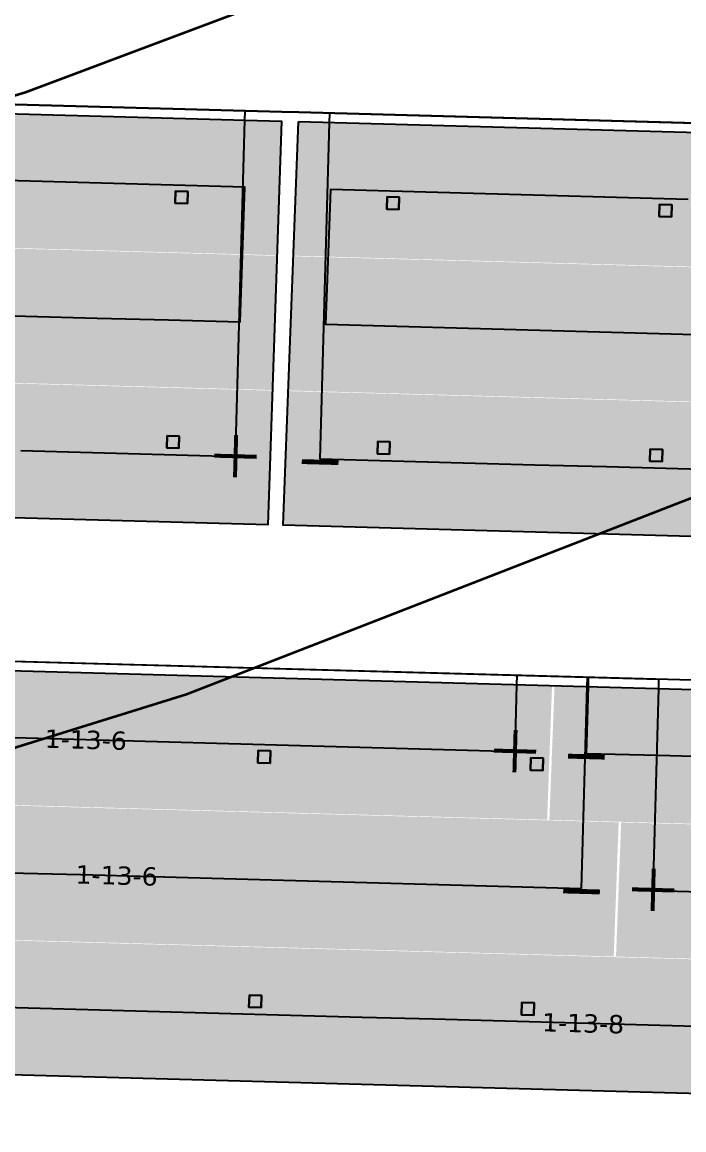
# Model space of a CAD drawing. Header units: metres. Extents: x 1477905 to 1478744, y 4202276 to 4202610.
# Drawn here: x 1478388.14 to 1478398.98, y 4202417.91 to 4202436.06 of the extents above; entities that cross this region are included whole.
import ezdxf

# ---------------------------------------------------------------- set-up
doc = ezdxf.new("R2010")
doc.units = ezdxf.units.M
doc.layers.add('Nouveau Terrain - CN - Courbes', color=22, linetype='Continuous', lineweight=0)
for name, color, linetype in [('PVcase Device Coloring', 7, 'Continuous'), ('PVcase Polarity Symbols', 7, 'Continuous'), ('PVcase Poles', 7, 'Continuous'), ('PVcase PV Modules (full frames)', 142, 'Continuous'), ('PVcase PV Modules (optimised)', 142, 'Continuous'), ('PVcase String Cables', 150, 'Continuous'), ('PVcase Stringing Numbers', 7, 'Continuous'), ('PVcase Strings', 92, 'Continuous')]:
    doc.layers.add(name, color=color, linetype=linetype)
doc.styles.get("Standard").update_dxf_attribs({"font": 'verdana.ttf'})
doc.styles.add('UBS-Style de texte', font='verdana.ttf')

# ---------------------------------------------------------------- blocks, each defined once
blk = doc.blocks.new('3P18@15DEG F FX ID1 PVBlock')
at = {"layer": 'PVcase PV Modules (optimised)', "color": 0}
blk.add_polyline3d([(0, 0, 1.773945735132677), (21.06698842950539, -0.5810537936249766, 1.773945735132684), (20.88445742833417, -7.198992669318528, 7.019385073192552e-15), (-0.1825310011712116, -6.617938875693552, 0)], close=True, dxfattribs=at)
blk = doc.blocks.new('3P18@15DEG F FX ID2 PVBlock')
at = {"layer": 'PVcase PV Modules (optimised)', "color": 0}
blk.add_polyline3d([(0, 0, 1.773945735132677), (21.06698842950539, -0.5810537936249747, 1.773945735132684), (20.88445742833418, -7.198992669318526, 7.019385073192552e-15), (-0.182531001171211, -6.617938875693552, 0)], close=True, dxfattribs=at)

msp = doc.modelspace()

# ---------------------------------------------------------------- hatches: boundary and pattern name
at = {"layer": 'PVcase Device Coloring', "true_color": 0x00ff40, "transparency": 33554582}
for points in [[(1478381.883075857, 4202434.728972783), (1478381.808093235, 4202432.529825082), (1478392.318992405, 4202432.239921384), (1478392.393975026, 4202434.439069085)], [(1478392.66974729, 4202434.431462942), (1478392.586167395, 4202432.232552364), (1478407.77889004, 4202431.81351814), (1478407.862469936, 4202434.012428718)], [(1478381.807764076, 4202432.520171229), (1478381.732781454, 4202430.321023528), (1478392.243680623, 4202430.031119829), (1478392.318663245, 4202432.23026753)], [(1478392.585800494, 4202432.222899552), (1478392.502220599, 4202430.023988975), (1478408.866610809, 4202429.5726387), (1478408.950190705, 4202431.771549277)], [(1478381.732452294, 4202430.311369675), (1478381.657469672, 4202428.112221974), (1478392.168368842, 4202427.822318275), (1478392.243351463, 4202430.021465977)], [(1478392.507021026, 4202430.014193641), (1478392.41396281, 4202427.815544488), (1478424.217349145, 4202426.938367459), (1478424.310407361, 4202429.137016612)]]:
    msp.add_hatch(color=100, dxfattribs=at).paths.add_polyline_path(points, flags=0)
at = {"layer": 'PVcase Device Coloring', "true_color": 0xb3ff80, "transparency": 33554582}
for points in [[(1478381.627781283, 4202425.608135882), (1478381.547380263, 4202423.409137628), (1478396.74307204, 4202422.990021512), (1478396.82347306, 4202425.189019766)], [(1478396.864888584, 4202425.187877475), (1478396.779912203, 4202422.989005414), (1478413.366704147, 4202422.531521022), (1478413.451680528, 4202424.730393084)], [(1478381.547027317, 4202423.39948443), (1478381.466626298, 4202421.200486177), (1478397.83421462, 4202420.749047694), (1478397.91461564, 4202422.948045948)], [(1478397.956031164, 4202422.946903657), (1478397.871054783, 4202420.748031596), (1478413.281354735, 4202420.322996319), (1478413.366331117, 4202422.521868381)], [(1478381.468725564, 4202421.190765344), (1478381.383749183, 4202418.991893282), (1478413.196005323, 4202418.114471615), (1478413.280981705, 4202420.313343677)]]:
    msp.add_hatch(color=71, dxfattribs=at).paths.add_polyline_path(points, flags=0)

# ---------------------------------------------------------------- linework, layer by layer
at = {"layer": 'Nouveau Terrain - CN - Courbes', "linetype": 'Continuous', "lineweight": 35}
for points in [[(1478335.282626814, 4202425.829336059, 73), (1478340.254916718, 4202426.28479444, 73), (1478342.535462485, 4202426.919656962, 73), (1478348.324087714, 4202429.398642596, 73), (1478352.125640577, 4202430.895987161, 73), (1478353.387270747, 4202431.01213701, 73), (1478360.184490013, 4202430.230826925, 73), (1478363.310418425, 4202430.345641803, 73), (1478376.930513024, 4202431.899315742, 73), (1478380.985159703, 4202432.73499997, 73), (1478388.197082288, 4202434.91053588, 73), (1478398.617350874, 4202438.826656805, 73), (1478407.985020134, 4202442.472740513, 73), (1478412.470244399, 4202444.791230266, 73), (1478421.358482726, 4202449.928240885, 73), (1478423.216447328, 4202451.645802511, 73), (1478427.581432917, 4202456.839782299, 73), (1478428.843755461, 4202458.856565427, 73), (1478429.58169592, 4202461.648758596, 73), (1478429.00640143, 4202461.758571131, 73), (1478428.780313677, 4202461.801726889, 73)], [(1478335.787698883, 4202413.835795431, 72), (1478339.378703231, 4202414.281219653, 72), (1478344.267259569, 4202416.292585373, 72), (1478352.182320598, 4202419.870514831, 72), (1478354.271514721, 4202420.449429104, 72), (1478358.932510251, 4202419.865455401, 72), (1478365.670986464, 4202420.528554469, 72), (1478379.706885254, 4202422.117077467, 72), (1478383.736917019, 4202422.843507892, 72), (1478390.83319907, 4202425.045772747, 72), (1478411.239379214, 4202432.982509312, 72), (1478416.539623115, 4202435.645848259, 72), (1478424.110232939, 4202439.984298771, 72), (1478426.836636174, 4202442.338222411, 72), (1478431.574026125, 4202447.383417717, 72), (1478439.583303201, 4202456.8469184, 72), (1478440.210088637, 4202457.784432109, 72), (1478440.998648752, 4202460.821752833, 72), (1478440.90231827, 4202461.002091623, 72), (1478440.290370006, 4202461.118900652, 72)]]:
    msp.add_polyline3d(points, dxfattribs=at)
at = {"layer": 'PVcase Poles'}
for points in [[(1478390.649171497, 4202433.090662056, 71.75216670719084), (1478390.65468565, 4202433.290586027, 71.75216670719084), (1478390.65468565, 4202433.290586027, 74.70178523379232), (1478390.649171497, 4202433.090662056, 74.64817957720797), (1478390.649171497, 4202433.090662056, 71.75216670719084), (1478390.849095468, 4202433.085147903, 71.75216670719084), (1478390.849095468, 4202433.085147903, 74.64331987009753), (1478390.649171497, 4202433.090662056, 74.64817957720797), (1478390.849095468, 4202433.085147903, 74.64331987009753), (1478390.854609621, 4202433.285071875, 74.69692552668188), (1478390.854609621, 4202433.285071875, 71.75216670719084), (1478390.849095468, 4202433.085147903, 71.75216670719084), (1478390.854609621, 4202433.285071875, 71.75216670719084), (1478390.65468565, 4202433.290586027, 71.75216670719084), (1478390.854609621, 4202433.285071875, 71.75216670719084), (1478390.854609621, 4202433.285071875, 74.69692552668188), (1478390.65468565, 4202433.290586027, 74.70178523379232)], [(1478394.11598308, 4202432.99504307, 71.62128767020741), (1478394.121497233, 4202433.194967042, 71.62128767020741), (1478394.121497233, 4202433.194967042, 74.59212272395239), (1478394.11598308, 4202432.99504307, 74.53849233733477), (1478394.11598308, 4202432.99504307, 71.62128767020741), (1478394.315907051, 4202432.989528918, 71.62128767020741), (1478394.315907051, 4202432.989528918, 74.53071071392016), (1478394.11598308, 4202432.99504307, 74.53849233733477), (1478394.315907051, 4202432.989528918, 74.53071071392016), (1478394.321421203, 4202433.189452889, 74.58434110053776), (1478394.321421203, 4202433.189452889, 71.62128767020741), (1478394.315907051, 4202432.989528918, 71.62128767020741), (1478394.321421203, 4202433.189452889, 71.62128767020741), (1478394.121497233, 4202433.194967042, 71.62128767020741), (1478394.321421203, 4202433.189452889, 71.62128767020741), (1478394.321421203, 4202433.189452889, 74.58434110053776), (1478394.121497233, 4202433.194967042, 74.59212272395239)], [(1478398.57990665, 4202432.871922496, 71.45168489428669), (1478398.585420803, 4202433.071846467, 71.45168489428669), (1478398.585420803, 4202433.071846467, 74.41837381381109), (1478398.57990665, 4202432.871922496, 74.36474342719349), (1478398.57990665, 4202432.871922496, 71.45168489428669), (1478398.779830621, 4202432.866408343, 71.45168489428669), (1478398.779830621, 4202432.866408343, 74.35696180377886), (1478398.57990665, 4202432.871922496, 74.36474342719349), (1478398.779830621, 4202432.866408343, 74.35696180377886), (1478398.785344773, 4202433.066332315, 74.41059219039647), (1478398.785344773, 4202433.066332315, 71.45168489428669), (1478398.779830621, 4202432.866408343, 71.45168489428669), (1478398.785344773, 4202433.066332315, 71.45168489428669), (1478398.585420803, 4202433.071846467, 71.45168489428669), (1478398.785344773, 4202433.066332315, 71.45168489428669), (1478398.785344773, 4202433.066332315, 74.41059219039647), (1478398.585420803, 4202433.071846467, 74.41837381381109)], [(1478390.512488094, 4202429.081906609, 71.38765872728068), (1478390.518002247, 4202429.281830581, 71.38765872728068), (1478390.518002247, 4202429.281830581, 73.62735815706786), (1478390.512488094, 4202429.081906609, 73.57375250048351), (1478390.512488094, 4202429.081906609, 71.38765872728068), (1478390.712412065, 4202429.076392457, 71.38765872728068), (1478390.712412065, 4202429.076392457, 73.56889279337307), (1478390.512488094, 4202429.081906609, 73.57375250048351), (1478390.712412065, 4202429.076392457, 73.56889279337307), (1478390.717926217, 4202429.276316429, 73.62249844995742), (1478390.717926217, 4202429.276316429, 71.38765872728068), (1478390.712412065, 4202429.076392457, 71.38765872728068), (1478390.717926217, 4202429.276316429, 71.38765872728068), (1478390.518002247, 4202429.281830581, 71.38765872728068), (1478390.717926217, 4202429.276316429, 71.38765872728068), (1478390.717926217, 4202429.276316429, 73.62249844995742), (1478390.518002247, 4202429.281830581, 73.62735815706786)], [(1478393.963627984, 4202428.986719869, 71.25630250183619), (1478393.969142136, 4202429.186643841, 71.25630250183619), (1478393.969142136, 4202429.186643841, 73.51819108692781), (1478393.963627984, 4202428.986719869, 73.46456070031022), (1478393.963627984, 4202428.986719869, 71.25630250183619), (1478394.163551954, 4202428.981205717, 71.25630250183619), (1478394.163551954, 4202428.981205717, 73.4567790768956), (1478393.963627984, 4202428.986719869, 73.46456070031022), (1478394.163551954, 4202428.981205717, 73.4567790768956), (1478394.169066107, 4202429.181129688, 73.5104094635132), (1478394.169066107, 4202429.181129688, 71.25630250183619), (1478394.163551954, 4202428.981205717, 71.25630250183619), (1478394.169066107, 4202429.181129688, 71.25630250183619), (1478393.969142136, 4202429.186643841, 71.25630250183619), (1478394.169066107, 4202429.181129688, 71.25630250183619), (1478394.169066107, 4202429.181129688, 73.5104094635132), (1478393.969142136, 4202429.186643841, 73.51819108692781)], [(1478398.427551553, 4202428.863599295, 71.08543481290296), (1478398.433065706, 4202429.063523266, 71.08543481290296), (1478398.433065706, 4202429.063523266, 73.34444217679385), (1478398.427551553, 4202428.863599295, 73.29081179017625), (1478398.427551553, 4202428.863599295, 71.08543481290296), (1478398.627475524, 4202428.858085142, 71.08543481290296), (1478398.627475524, 4202428.858085142, 73.28303016676163), (1478398.427551553, 4202428.863599295, 73.29081179017625), (1478398.627475524, 4202428.858085142, 73.28303016676163), (1478398.632989676, 4202429.058009114, 73.33666055337923), (1478398.632989676, 4202429.058009114, 71.08543481290296), (1478398.627475524, 4202428.858085142, 71.08543481290296), (1478398.632989676, 4202429.058009114, 71.08543481290296), (1478398.433065706, 4202429.063523266, 71.08543481290296), (1478398.632989676, 4202429.058009114, 71.08543481290296), (1478398.632989676, 4202429.058009114, 73.33666055337923), (1478398.433065706, 4202429.063523266, 73.34444217679385)], [(1478392.005793652, 4202423.925366483, 70.85857039357141), (1478392.011307804, 4202424.125290454, 70.85857039357141), (1478392.011307804, 4202424.125290454, 73.7687380710747), (1478392.005793652, 4202423.925366483, 73.71511816345868), (1478392.005793652, 4202423.925366483, 70.85857039357141), (1478392.205717623, 4202423.91985233, 70.85857039357141), (1478392.205717623, 4202423.91985233, 73.70841741065493), (1478392.005793652, 4202423.925366483, 73.71511816345868), (1478392.205717623, 4202423.91985233, 73.70841741065493), (1478392.211231775, 4202424.119776302, 73.76203731827094), (1478392.211231775, 4202424.119776302, 70.85857039357141), (1478392.205717623, 4202423.91985233, 70.85857039357141), (1478392.211231775, 4202424.119776302, 70.85857039357141), (1478392.011307804, 4202424.125290454, 70.85857039357141), (1478392.211231775, 4202424.119776302, 70.85857039357141), (1478392.211231775, 4202424.119776302, 73.76203731827094), (1478392.011307804, 4202424.125290454, 73.7687380710747)], [(1478396.470589612, 4202423.802221847, 70.68501879781361), (1478396.476103764, 4202424.002145818, 70.68501879781361), (1478396.476103764, 4202424.002145818, 73.61909371480601), (1478396.470589612, 4202423.802221847, 73.56547380718999), (1478396.470589612, 4202423.802221847, 70.68501879781361), (1478396.670513583, 4202423.796707694, 70.68501879781361), (1478396.670513583, 4202423.796707694, 73.55877305438624), (1478396.470589612, 4202423.802221847, 73.56547380718999), (1478396.670513583, 4202423.796707694, 73.55877305438624), (1478396.676027735, 4202423.996631666, 73.61239296200226), (1478396.676027735, 4202423.996631666, 70.68501879781361), (1478396.670513583, 4202423.796707694, 70.68501879781361), (1478396.676027735, 4202423.996631666, 70.68501879781361), (1478396.476103764, 4202424.002145818, 70.68501879781361), (1478396.676027735, 4202423.996631666, 70.68501879781361), (1478396.676027735, 4202423.996631666, 73.61239296200226), (1478396.476103764, 4202424.002145818, 73.61909371480601)], [(1478391.859233225, 4202419.916883457, 70.48597946688369), (1478391.864747377, 4202420.116807429, 70.48597946688369), (1478391.864747377, 4202420.116807429, 72.69459655429367), (1478391.859233225, 4202419.916883457, 72.64097664667766), (1478391.859233225, 4202419.916883457, 70.48597946688369), (1478392.059157196, 4202419.911369305, 70.48597946688369), (1478392.059157196, 4202419.911369305, 72.6342758938739), (1478391.859233225, 4202419.916883457, 72.64097664667766), (1478392.059157196, 4202419.911369305, 72.6342758938739), (1478392.064671348, 4202420.111293277, 72.68789580148992), (1478392.064671348, 4202420.111293277, 70.48597946688369), (1478392.059157196, 4202419.911369305, 70.48597946688369), (1478392.064671348, 4202420.111293277, 70.48597946688369), (1478391.864747377, 4202420.116807429, 70.48597946688369), (1478392.064671348, 4202420.111293277, 70.48597946688369), (1478392.064671348, 4202420.111293277, 72.68789580148992), (1478391.864747377, 4202420.116807429, 72.69459655429367)], [(1478396.324029185, 4202419.793738822, 70.31719344592764), (1478396.329543337, 4202419.993662793, 70.31719344592764), (1478396.329543337, 4202419.993662793, 72.54495219802499), (1478396.324029185, 4202419.793738822, 72.49133229040896), (1478396.324029185, 4202419.793738822, 70.31719344592764), (1478396.523953156, 4202419.788224669, 70.31719344592764), (1478396.523953156, 4202419.788224669, 72.48463153760521), (1478396.324029185, 4202419.793738822, 72.49133229040896), (1478396.523953156, 4202419.788224669, 72.48463153760521), (1478396.529467308, 4202419.988148641, 72.53825144522123), (1478396.529467308, 4202419.988148641, 70.31719344592764), (1478396.523953156, 4202419.788224669, 70.31719344592764), (1478396.529467308, 4202419.988148641, 70.31719344592764), (1478396.329543337, 4202419.993662793, 70.31719344592764), (1478396.529467308, 4202419.988148641, 70.31719344592764), (1478396.529467308, 4202419.988148641, 72.53825144522123), (1478396.329543337, 4202419.993662793, 72.54495219802499)]]:
    msp.add_polyline3d(points, dxfattribs=at)
at = {"layer": 'PVcase String Cables'}
for points in [[(1478407.254324055, 4202432.928594232, 74.10674942704266), (1478407.284657117, 4202434.028365517, 74.40176737182357), (1478407.288792732, 4202434.178308524, 74.40182817072858), (1478392.675444939, 4202434.58136286, 74.9706222405934), (1478392.399086598, 4202434.588985167, 74.98087034228669), (1478371.338314589, 4202435.169867496, 75.49281086919423), (1478371.060540808, 4202435.177528842, 75.49677146963937), (1478349.994391164, 4202435.758559492, 75.68483412742162), (1478349.745420294, 4202435.765426419, 75.69530974273171), (1478339.660408163, 4202436.043583617, 76.0200912943735)], [(1478408.342044824, 4202430.687714791, 73.46941446045201), (1478408.433310324, 4202433.99668423, 74.35705844257564), (1478408.437445939, 4202434.146627238, 74.35711924148201), (1478392.675444939, 4202434.58136286, 74.9706222405934), (1478392.399086598, 4202434.588985168, 74.98087034228746), (1478371.338314589, 4202435.169867496, 75.49281086919423), (1478371.060540808, 4202435.177528842, 75.49677146963937), (1478349.994391164, 4202435.758559492, 75.68483412742162), (1478349.745420294, 4202435.765426419, 75.69530974273171), (1478339.660408163, 4202436.043583617, 76.0200912943735)], [(1478439.353483665, 4202432.043259409, 72.31180434255322), (1478439.383816727, 4202433.143030693, 72.60770741037472), (1478439.387952343, 4202433.292973717, 72.60800902226141), (1478435.347755606, 4202433.404407375, 72.95878892239764), (1478435.040720615, 4202433.412875784, 72.9812509305466), (1478414.005574829, 4202433.993051307, 74.1395527693767), (1478413.72650541, 4202434.000748389, 74.15125363802557), (1478392.675444939, 4202434.581362861, 74.97062224059476), (1478392.399086598, 4202434.588985168, 74.9808703422818), (1478371.338314589, 4202435.169867496, 75.49281086919423), (1478371.060540808, 4202435.177528843, 75.49677146963754), (1478349.994391164, 4202435.758559492, 75.68483412742162), (1478349.745420294, 4202435.765426419, 75.69530974273171), (1478339.660408163, 4202436.043583617, 76.0200912943735)], [(1478440.409531153, 4202429.803253557, 71.62042131957618), (1478440.500796654, 4202433.112222995, 72.51072844312837), (1478440.504932269, 4202433.262166019, 72.51103005501508), (1478435.347755606, 4202433.404407375, 72.95878892241785), (1478435.040720615, 4202433.412875783, 72.98125093054442), (1478414.005574829, 4202433.993051307, 74.1395527693767), (1478413.72650541, 4202434.000748389, 74.15125363802557), (1478392.675444939, 4202434.581362861, 74.97062224059476), (1478392.399086598, 4202434.588985168, 74.9808703422818), (1478371.338314589, 4202435.169867496, 75.49281086919423), (1478371.060540808, 4202435.177528842, 75.4967714696373), (1478349.994391164, 4202435.758559492, 75.68483412742162), (1478349.745420294, 4202435.765426419, 75.69530974273171), (1478339.660408163, 4202436.043583617, 76.0200912943735)], [(1478441.577693954, 4202429.771034171, 71.51899852825721), (1478441.668959454, 4202433.080003609, 72.40930565182961), (1478441.67309507, 4202433.229946634, 72.40960726372042), (1478435.347755606, 4202433.404407375, 72.95878892239764), (1478435.040720615, 4202433.412875784, 72.9812509305466), (1478414.005574829, 4202433.993051307, 74.1395527693767), (1478413.72650541, 4202434.00074839, 74.15125363802694), (1478392.675444939, 4202434.581362861, 74.97062224059476), (1478392.399086598, 4202434.588985168, 74.9808703422818), (1478371.338314589, 4202435.169867496, 75.49281086919423), (1478371.060540808, 4202435.177528843, 75.49677146963754), (1478349.994391164, 4202435.758559492, 75.68483412742162), (1478349.745420294, 4202435.765426419, 75.69530974273171), (1478339.660408163, 4202436.043583617, 76.0200912943735)], [(1478440.521646466, 4202432.011040024, 72.21038155123425), (1478440.551979528, 4202433.110811307, 72.50628461905575), (1478440.556115143, 4202433.260754331, 72.50658623094245), (1478435.347755606, 4202433.404407375, 72.95878892241785), (1478435.040720615, 4202433.412875783, 72.98125093054442), (1478414.005574829, 4202433.993051307, 74.1395527693767), (1478413.72650541, 4202434.000748389, 74.15125363802557), (1478392.675444939, 4202434.581362861, 74.97062224059476), (1478392.399086598, 4202434.588985168, 74.9808703422818), (1478371.338314589, 4202435.169867496, 75.49281086919423), (1478371.060540808, 4202435.177528842, 75.4967714696373), (1478349.994391164, 4202435.758559492, 75.68483412742162), (1478349.745420294, 4202435.765426419, 75.69530974273171), (1478339.660408163, 4202436.043583617, 76.0200912943735)], [(1478471.105472927, 4202431.167499976, 69.51253268815657), (1478471.13580599, 4202432.267271261, 69.80850958866061), (1478471.139941606, 4202432.4172143, 69.80883125548007), (1478456.590860719, 4202432.818496075, 71.11350164944335), (1478456.335846844, 4202432.825529675, 71.13655079202223), (1478435.347755606, 4202433.404407375, 72.95878892239764), (1478435.040720615, 4202433.412875784, 72.9812509305466), (1478414.005574829, 4202433.993051308, 74.13955276937888), (1478413.72650541, 4202434.00074839, 74.15125363802694), (1478392.675444939, 4202434.581362861, 74.97062224059476), (1478392.399086598, 4202434.588985168, 74.9808703422818), (1478371.338314589, 4202435.169867496, 75.49281086919423), (1478371.060540808, 4202435.177528843, 75.49677146963754), (1478349.994391164, 4202435.758559492, 75.68483412742162), (1478349.745420294, 4202435.765426419, 75.69530974273171), (1478339.660408163, 4202436.043583617, 76.0200912943735)], [(1478472.159561353, 4202428.927548157, 68.81799223616373), (1478472.250826854, 4202432.236517596, 69.70852150547911), (1478472.254962469, 4202432.386460635, 69.708843172299), (1478456.590860719, 4202432.818496074, 71.11350164943906), (1478456.335846844, 4202432.825529674, 71.13655079201813), (1478435.347755606, 4202433.404407375, 72.95878892239764), (1478435.040720615, 4202433.412875784, 72.9812509305466), (1478414.005574829, 4202433.993051307, 74.1395527693767), (1478413.72650541, 4202434.00074839, 74.15125363802694), (1478392.675444939, 4202434.581362861, 74.97062224059476), (1478392.399086598, 4202434.588985168, 74.9808703422818), (1478371.338314589, 4202435.169867496, 75.49281086919423), (1478371.060540808, 4202435.177528843, 75.49677146963754), (1478349.994391164, 4202435.758559492, 75.68483412742162), (1478349.745420294, 4202435.765426419, 75.69530974273171), (1478339.660408163, 4202436.043583617, 76.0200912943735)], [(1478503.128136204, 4202430.284275019, 67.40841836694196), (1478503.158469266, 4202431.384046304, 67.70355591983987), (1478503.162604882, 4202431.533989356, 67.70364930231757), (1478499.099031662, 4202431.646067767, 67.89970803800979), (1478498.849660655, 4202431.65294573, 67.91239470140185), (1478477.822503746, 4202432.232900911, 69.20775154736258), (1478477.573716408, 4202432.239762777, 69.2318906520581), (1478456.590860719, 4202432.818496075, 71.11350164944335), (1478456.335846844, 4202432.825529675, 71.13655079202223), (1478435.347755606, 4202433.404407376, 72.95878892240175), (1478435.040720615, 4202433.412875784, 72.9812509305466), (1478414.005574829, 4202433.993051308, 74.13955276937888), (1478413.72650541, 4202434.00074839, 74.15125363802694), (1478392.675444939, 4202434.581362861, 74.97062224059476), (1478392.399086598, 4202434.588985168, 74.9808703422818), (1478371.338314589, 4202435.169867496, 75.49281086919423), (1478371.060540808, 4202435.177528843, 75.49677146963754), (1478349.994391164, 4202435.758559492, 75.68483412742162), (1478349.745420294, 4202435.765426419, 75.69530974273171), (1478339.660408163, 4202436.043583617, 76.0200912943735)], [(1478504.20988004, 4202428.043560429, 66.7604203714471), (1478504.30114554, 4202431.352529868, 67.64842422825078), (1478504.305281156, 4202431.50247292, 67.64851761072848), (1478499.099031662, 4202431.646067766, 67.89970803800797), (1478498.849660655, 4202431.65294573, 67.91239470140185), (1478477.822503746, 4202432.232900911, 69.20775154736258), (1478477.573716408, 4202432.239762776, 69.2318906520538), (1478456.590860719, 4202432.818496075, 71.11350164944335), (1478456.335846844, 4202432.825529674, 71.13655079201813), (1478435.347755606, 4202433.404407375, 72.95878892239764), (1478435.040720615, 4202433.412875784, 72.9812509305466), (1478414.005574829, 4202433.993051307, 74.1395527693767), (1478413.72650541, 4202434.00074839, 74.15125363802694), (1478392.675444939, 4202434.581362861, 74.97062224059476), (1478392.399086598, 4202434.588985168, 74.9808703422818), (1478371.338314589, 4202435.169867496, 75.49281086919423), (1478371.060540808, 4202435.177528843, 75.49677146963754), (1478349.994391164, 4202435.758559492, 75.68483412742162), (1478349.745420294, 4202435.765426419, 75.69530974273171), (1478339.660408163, 4202436.043583617, 76.0200912943735)], [(1478505.381072772, 4202428.011257474, 66.70391282185143), (1478505.472338272, 4202431.320226913, 67.59191667841536), (1478505.476473888, 4202431.470169966, 67.59201006088365), (1478499.099031662, 4202431.646067767, 67.89970803800979), (1478498.849660655, 4202431.65294573, 67.91239470140185), (1478477.822503746, 4202432.232900911, 69.20775154736258), (1478477.573716408, 4202432.239762776, 69.2318906520538), (1478456.590860719, 4202432.818496075, 71.11350164944335), (1478456.335846844, 4202432.825529675, 71.13655079202223), (1478435.347755606, 4202433.404407376, 72.95878892240175), (1478435.040720615, 4202433.412875784, 72.9812509305466), (1478414.005574829, 4202433.993051308, 74.13955276937888), (1478413.72650541, 4202434.00074839, 74.15125363802694), (1478392.675444939, 4202434.581362861, 74.97062224059476), (1478392.399086598, 4202434.588985168, 74.9808703422818), (1478371.338314589, 4202435.169867496, 75.49281086919423), (1478371.060540808, 4202435.177528843, 75.49677146963754), (1478349.994391164, 4202435.758559492, 75.68483412742162), (1478349.745420294, 4202435.765426419, 75.69530974273171), (1478339.660408163, 4202436.043583617, 76.0200912943735)], [(1478504.299328936, 4202430.251972063, 67.35191081709532), (1478504.329661999, 4202431.351743349, 67.64704836997078), (1478504.333797615, 4202431.501686401, 67.64714175244835), (1478499.099031662, 4202431.646067766, 67.89970803800797), (1478498.849660655, 4202431.65294573, 67.91239470140185), (1478477.822503746, 4202432.232900911, 69.20775154736258), (1478477.573716408, 4202432.239762776, 69.2318906520538), (1478456.590860719, 4202432.818496074, 71.11350164943906), (1478456.335846844, 4202432.825529674, 71.13655079201813), (1478435.347755606, 4202433.404407375, 72.95878892239764), (1478435.040720615, 4202433.412875784, 72.9812509305466), (1478414.005574829, 4202433.993051307, 74.1395527693767), (1478413.72650541, 4202434.00074839, 74.15125363802694), (1478392.675444939, 4202434.581362861, 74.97062224059476), (1478392.399086598, 4202434.588985168, 74.9808703422818), (1478371.338314589, 4202435.169867496, 75.49281086919423), (1478371.060540808, 4202435.177528843, 75.49677146963754), (1478349.994391164, 4202435.758559492, 75.68483412742162), (1478349.745420294, 4202435.765426419, 75.69530974273171), (1478339.660408163, 4202436.043583617, 76.0200912943735)], [(1478409.513712389, 4202430.65539874, 73.42380974534179), (1478409.604977889, 4202433.964368179, 74.3114537274654), (1478409.609113504, 4202434.114311188, 74.31151452637317), (1478392.675444939, 4202434.581362861, 74.97062224059476), (1478392.399086598, 4202434.588985168, 74.9808703422818), (1478371.338314589, 4202435.169867496, 75.49281086919423), (1478371.060540808, 4202435.177528842, 75.4967714696373), (1478349.994391164, 4202435.758559492, 75.68483412742162), (1478349.745420294, 4202435.765426419, 75.69530974273171), (1478339.660408163, 4202436.043583617, 76.0200912943735)], [(1478408.42599162, 4202432.89627818, 74.06114471198299), (1478408.456324682, 4202433.996049466, 74.35616265672239), (1478408.460460297, 4202434.145992474, 74.35622345562878), (1478392.675444939, 4202434.581362861, 74.97062224059476), (1478392.399086598, 4202434.588985168, 74.9808703422818), (1478371.338314589, 4202435.169867496, 75.49281086919423), (1478371.060540808, 4202435.177528842, 75.4967714696373), (1478349.994391164, 4202435.758559492, 75.68483412742162), (1478349.745420294, 4202435.765426419, 75.69530974273171), (1478339.660408163, 4202436.043583617, 76.0200912943735)], [(1478473.327432751, 4202428.895336809, 68.7132648483956), (1478473.418698252, 4202432.204306247, 69.60379411758346), (1478473.422833868, 4202432.354249287, 69.6041157844115), (1478456.590860719, 4202432.818496075, 71.11350164944335), (1478456.335846844, 4202432.825529675, 71.13655079202223), (1478435.347755606, 4202433.404407376, 72.95878892240175), (1478435.040720615, 4202433.412875784, 72.9812509305466), (1478414.005574829, 4202433.993051308, 74.13955276937888), (1478413.72650541, 4202434.00074839, 74.15125363802694), (1478392.675444939, 4202434.581362861, 74.97062224059476), (1478392.399086598, 4202434.588985168, 74.9808703422818), (1478371.338314589, 4202435.169867496, 75.49281086919423), (1478371.060540808, 4202435.177528843, 75.49677146963754), (1478349.994391164, 4202435.758559492, 75.68483412742162), (1478349.745420294, 4202435.765426419, 75.69530974273171), (1478339.660408163, 4202436.043583617, 76.0200912943735)], [(1478472.273344326, 4202431.135288628, 69.40780530026322), (1478472.303677388, 4202432.235059912, 69.70378220076726), (1478472.307813004, 4202432.385002952, 69.70410386759103), (1478456.590860719, 4202432.818496075, 71.11350164944335), (1478456.335846844, 4202432.825529675, 71.13655079202223), (1478435.347755606, 4202433.404407376, 72.95878892240175), (1478435.040720615, 4202433.412875784, 72.9812509305466), (1478414.005574829, 4202433.993051308, 74.13955276937888), (1478413.72650541, 4202434.00074839, 74.15125363802694), (1478392.675444939, 4202434.581362861, 74.97062224059476), (1478392.399086598, 4202434.588985168, 74.9808703422818), (1478371.338314589, 4202435.169867496, 75.49281086919423), (1478371.060540808, 4202435.177528843, 75.49677146963754), (1478349.994391164, 4202435.758559492, 75.68483412742162), (1478349.745420294, 4202435.765426419, 75.69530974273171), (1478339.660408163, 4202436.043583617, 76.0200912943735)], [(1478455.483532248, 4202427.176615076, 69.7119648011264), (1478455.635730186, 4202432.694782667, 71.19667598013304), (1478455.639865802, 4202432.844725698, 71.19697759203197), (1478435.347755606, 4202433.404407375, 72.95878892239764), (1478435.040720615, 4202433.412875783, 72.98125093054442), (1478414.005574829, 4202433.993051307, 74.1395527693767), (1478413.72650541, 4202434.000748389, 74.15125363802557), (1478392.675444939, 4202434.581362861, 74.97062224059476), (1478392.399086598, 4202434.588985168, 74.9808703422818), (1478371.338314589, 4202435.169867496, 75.49281086919423), (1478371.060540808, 4202435.177528843, 75.49677146963754), (1478349.994391164, 4202435.758559492, 75.68483412742162), (1478349.745420294, 4202435.765426419, 75.69530974273171), (1478339.660408163, 4202436.043583617, 76.0200912943735)], [(1478424.868732267, 4202428.021009409, 72.05125214390529), (1478425.020930206, 4202433.539177001, 73.5326421000467), (1478425.025065821, 4202433.689120019, 73.53276369319222), (1478414.005574829, 4202433.993051307, 74.1395527693767), (1478413.72650541, 4202434.000748389, 74.15125363802557), (1478392.675444939, 4202434.581362861, 74.97062224059476), (1478392.399086598, 4202434.588985168, 74.9808703422818), (1478371.338314589, 4202435.169867496, 75.49281086919423), (1478371.060540808, 4202435.177528843, 75.49677146963754), (1478349.994391164, 4202435.758559492, 75.68483412742162), (1478349.745420294, 4202435.765426419, 75.69530974273171), (1478339.660408163, 4202436.043583617, 76.0200912943735)], [(1478519.345936662, 4202425.415210378, 65.43433177781404), (1478519.4981346, 4202430.933377972, 66.91520193849198), (1478519.502270217, 4202431.083321031, 66.91529532097287), (1478499.099031662, 4202431.646067767, 67.89970803800979), (1478498.849660655, 4202431.65294573, 67.91239470140185), (1478477.822503746, 4202432.232900911, 69.20775154736258), (1478477.573716408, 4202432.239762776, 69.2318906520538), (1478456.590860719, 4202432.818496075, 71.11350164944335), (1478456.335846844, 4202432.825529675, 71.13655079202223), (1478435.347755606, 4202433.404407375, 72.95878892239764), (1478435.040720615, 4202433.412875784, 72.9812509305466), (1478414.005574829, 4202433.993051308, 74.13955276937888), (1478413.72650541, 4202434.00074839, 74.15125363802694), (1478392.675444939, 4202434.581362861, 74.97062224059476), (1478392.399086598, 4202434.588985168, 74.9808703422818), (1478371.338314589, 4202435.169867496, 75.49281086919423), (1478371.060540808, 4202435.177528843, 75.49677146963754), (1478349.994391164, 4202435.758559492, 75.68483412742162), (1478349.745420294, 4202435.765426419, 75.69530974273171), (1478339.660408163, 4202436.043583617, 76.0200912943735)], [(1478488.671567579, 4202426.261247706, 67.04767020350816), (1478488.823765517, 4202431.779415296, 68.52962298573195), (1478488.827901133, 4202431.929358342, 68.52977511384454), (1478477.822503746, 4202432.232900911, 69.20775154736258), (1478477.573716408, 4202432.239762776, 69.2318906520538), (1478456.590860719, 4202432.818496075, 71.11350164944335), (1478456.335846844, 4202432.825529675, 71.13655079202223), (1478435.347755606, 4202433.404407375, 72.95878892239764), (1478435.040720615, 4202433.412875784, 72.9812509305466), (1478414.005574829, 4202433.993051308, 74.13955276937888), (1478413.72650541, 4202434.00074839, 74.15125363802694), (1478392.675444939, 4202434.581362861, 74.97062224059476), (1478392.399086598, 4202434.588985168, 74.9808703422818), (1478371.338314589, 4202435.169867496, 75.49281086919423), (1478371.060540808, 4202435.177528843, 75.49677146963754), (1478349.994391164, 4202435.758559492, 75.68483412742162), (1478349.745420294, 4202435.765426419, 75.69530974273171), (1478339.660408163, 4202436.043583617, 76.0200912943735)], [(1478423.697950487, 4202428.053301029, 72.11572132784727), (1478423.850148426, 4202433.571468622, 73.59711128423994), (1478423.854284041, 4202433.721411639, 73.59723287738346), (1478414.005574829, 4202433.993051307, 74.1395527693767), (1478413.72650541, 4202434.000748389, 74.15125363802557), (1478392.675444939, 4202434.581362861, 74.97062224059476), (1478392.399086598, 4202434.588985168, 74.9808703422818), (1478371.338314589, 4202435.169867496, 75.49281086919423), (1478371.060540808, 4202435.177528843, 75.49677146963754), (1478349.994391164, 4202435.758559492, 75.68483412742162), (1478349.745420294, 4202435.765426419, 75.69530974273171), (1478339.660408163, 4202436.043583617, 76.0200912943735)], [(1478393.026419684, 4202428.899260071, 73.47054550504578), (1478393.178617622, 4202434.417427665, 74.95081552476418), (1478393.182753237, 4202434.567370666, 74.95087632366999), (1478392.675444939, 4202434.581362861, 74.97062224059476), (1478392.399086598, 4202434.588985168, 74.9808703422818), (1478371.338314589, 4202435.169867496, 75.49281086919423), (1478371.060540808, 4202435.177528843, 75.49677146963754), (1478349.994391164, 4202435.758559492, 75.68483412742162), (1478349.745420294, 4202435.765426419, 75.69530974273171), (1478339.660408163, 4202436.043583617, 76.0200912943735)], [(1478487.501230447, 4202426.293527062, 67.11976764478585), (1478487.653428385, 4202431.811694654, 68.60172042727548), (1478487.657564001, 4202431.961637698, 68.60187255538574), (1478477.822503746, 4202432.232900912, 69.20775154736509), (1478477.573716408, 4202432.239762777, 69.2318906520581), (1478456.590860719, 4202432.818496075, 71.11350164944335), (1478456.335846844, 4202432.825529675, 71.13655079202223), (1478435.347755606, 4202433.404407376, 72.95878892240175), (1478435.040720615, 4202433.412875784, 72.9812509305466), (1478414.005574829, 4202433.993051308, 74.13955276937888), (1478413.72650541, 4202434.00074839, 74.15125363802694), (1478392.675444939, 4202434.581362861, 74.97062224059476), (1478392.399086598, 4202434.588985168, 74.9808703422818), (1478371.338314589, 4202435.169867496, 75.49281086919423), (1478371.060540808, 4202435.177528843, 75.49677146963754), (1478349.994391164, 4202435.758559492, 75.68483412742162), (1478349.745420294, 4202435.765426419, 75.69530974273171), (1478339.660408163, 4202436.043583617, 76.0200912943735)], [(1478456.863450201, 4202427.138555218, 69.5896352150162), (1478457.015648139, 4202432.656722809, 71.0747168528671), (1478457.019783755, 4202432.806665841, 71.07503851967732), (1478456.590860719, 4202432.818496074, 71.11350164943906), (1478456.335846843, 4202432.825529673, 71.13655079203423), (1478435.347755606, 4202433.404407375, 72.95878892241375), (1478435.040720615, 4202433.412875783, 72.98125093054442), (1478414.005574829, 4202433.993051307, 74.1395527693767), (1478413.72650541, 4202434.000748389, 74.15125363802557), (1478392.675444939, 4202434.58136286, 74.9706222405934), (1478392.399086598, 4202434.588985168, 74.98087034228746), (1478371.338314589, 4202435.169867496, 75.49281086919423), (1478371.060540808, 4202435.177528842, 75.4967714696373), (1478349.994391164, 4202435.758559492, 75.68483412742162), (1478349.745420294, 4202435.765426419, 75.69530974273171), (1478339.660408163, 4202436.043583617, 76.0200912943735)], [(1478391.639242941, 4202428.937520135, 73.51592916934037), (1478391.79144088, 4202434.45568773, 74.99551660730846), (1478391.795576494, 4202434.605630728, 74.99554033064689), (1478371.338314589, 4202435.169867496, 75.49281086919423), (1478371.060540808, 4202435.177528842, 75.4967714696373), (1478349.994391164, 4202435.758559492, 75.68483412742162), (1478349.745420294, 4202435.765426419, 75.69530974273171), (1478339.660408163, 4202436.043583617, 76.0200912943735)], [(1478339.660408163, 4202436.043583617, 76.0200912943735), (1478349.745420294, 4202435.765426419, 75.69530974273171), (1478349.994391164, 4202435.758559492, 75.68483412742162), (1478371.060540808, 4202435.177528843, 75.49677146963754), (1478371.338314589, 4202435.169867496, 75.49281086919423), (1478392.399086598, 4202434.588985168, 74.9808703422818), (1478392.675444939, 4202434.581362861, 74.97062224059476), (1478413.72650541, 4202434.00074839, 74.15125363802694), (1478414.005574829, 4202433.993051308, 74.13955276937888), (1478435.040720615, 4202433.412875784, 72.9812509305466), (1478435.347755606, 4202433.404407376, 72.95878892240175), (1478456.335846844, 4202432.825529675, 71.13655079202223), (1478456.590860719, 4202432.818496075, 71.11350164944335), (1478457.953405293, 4202432.780915398, 70.99131719120633), (1478457.953405293, 4202432.780915398, 67.89605322179095), (1478457.890513572, 4202430.50068047, 67.73212957208149), (1478457.827621851, 4202428.220445542, 67.56652980284153), (1478457.76473013, 4202425.940210612, 67.4035491288363), (1478457.70183841, 4202423.659975684, 67.24089141096175), (1478457.795126071, 4202423.657402694, 67.23245190847813), (1478457.795126071, 4202423.657402694, 70.33546205716722), (1478472.335994561, 4202423.256347399, 68.9596465500219), (1478472.331858946, 4202423.106404414, 68.95928860253052), (1478472.301525884, 4202422.006633131, 68.66317808742124)], [(1478339.660408163, 4202436.043583617, 76.0200912943735), (1478349.745420294, 4202435.765426419, 75.69530974273171), (1478349.994391164, 4202435.758559492, 75.68483412742162), (1478371.060540808, 4202435.177528843, 75.49677146963754), (1478371.338314589, 4202435.169867496, 75.49281086919423), (1478392.399086598, 4202434.588985168, 74.9808703422818), (1478392.675444939, 4202434.581362861, 74.97062224059476), (1478413.72650541, 4202434.00074839, 74.15125363802694), (1478414.005574829, 4202433.993051308, 74.13955276937888), (1478435.040720615, 4202433.412875784, 72.9812509305466), (1478435.347755606, 4202433.404407376, 72.95878892240175), (1478456.335846844, 4202432.825529675, 71.13655079202223), (1478456.590860719, 4202432.818496075, 71.11350164944335), (1478457.953405293, 4202432.780915398, 70.99131719120633), (1478457.953405293, 4202432.780915398, 67.89605322179095), (1478457.890513572, 4202430.50068047, 67.73212957208149), (1478457.827621851, 4202428.220445542, 67.56652980284153), (1478457.76473013, 4202425.940210613, 67.40354912890533), (1478457.70183841, 4202423.659975685, 67.24089141103045), (1478457.795126072, 4202423.657402695, 67.23245190852623), (1478457.795126072, 4202423.657402695, 70.33546205714987), (1478473.447600131, 4202423.225687933, 68.8544696012095), (1478473.443464516, 4202423.075744947, 68.85411165373547), (1478473.352199016, 4202419.76677551, 67.96318036724146)], [(1478339.660408163, 4202436.043583617, 76.0200912943735), (1478349.745420294, 4202435.765426419, 75.69530974273171), (1478349.994391164, 4202435.758559492, 75.68483412742162), (1478371.060540808, 4202435.177528843, 75.49677146963754), (1478371.338314589, 4202435.169867496, 75.49281086919423), (1478392.399086598, 4202434.588985168, 74.9808703422818), (1478392.675444939, 4202434.581362861, 74.97062224059476), (1478413.72650541, 4202434.00074839, 74.15125363802694), (1478414.005574829, 4202433.993051308, 74.13955276937888), (1478435.040720615, 4202433.412875784, 72.9812509305466), (1478435.347755606, 4202433.404407376, 72.95878892240175), (1478456.335846844, 4202432.825529675, 71.13655079202223), (1478456.590860719, 4202432.818496075, 71.11350164944335), (1478457.953405293, 4202432.780915398, 70.99131719120633), (1478457.953405293, 4202432.780915398, 67.89605322179095), (1478457.890513572, 4202430.50068047, 67.73212957208149), (1478457.827621851, 4202428.220445542, 67.56652980284153), (1478457.76473013, 4202425.940210612, 67.4035491288363), (1478457.70183841, 4202423.659975684, 67.24089141096175), (1478457.795126071, 4202423.657402694, 67.23245190847813), (1478457.795126071, 4202423.657402694, 70.33546205716722), (1478478.7685136, 4202423.07893052, 68.35101994359718)], [(1478339.660408163, 4202436.043583617, 76.0200912943735), (1478349.745420294, 4202435.765426419, 75.69530974273171), (1478349.994391164, 4202435.758559492, 75.68483412742162), (1478371.060540808, 4202435.177528843, 75.49677146963754), (1478371.338314589, 4202435.169867496, 75.49281086919423), (1478392.399086598, 4202434.588985168, 74.9808703422818), (1478392.675444939, 4202434.581362861, 74.97062224059476), (1478413.72650541, 4202434.00074839, 74.15125363802694), (1478414.005574829, 4202433.993051308, 74.13955276937888), (1478435.040720615, 4202433.412875784, 72.9812509305466), (1478435.347755606, 4202433.404407376, 72.95878892240175), (1478456.335846844, 4202432.825529675, 71.13655079202223), (1478456.590860719, 4202432.818496075, 71.11350164944335), (1478457.953405293, 4202432.780915398, 70.99131719120633), (1478457.953405293, 4202432.780915398, 67.89605322179095), (1478457.890513572, 4202430.500680469, 67.7321295720302), (1478457.827621851, 4202428.220445541, 67.56652980279337), (1478457.76473013, 4202425.940210612, 67.4035491288363), (1478457.701838409, 4202423.659975683, 67.24089141091365), (1478457.795126071, 4202423.657402693, 67.23245190840943), (1478457.795126071, 4202423.657402693, 70.33546205716257), (1478478.7685136, 4202423.078930515, 68.35101994359128)], [(1478339.660408163, 4202436.043583617, 76.0200912943735), (1478349.745420294, 4202435.765426419, 75.69530974273171), (1478349.994391164, 4202435.758559492, 75.68483412742162), (1478371.060540808, 4202435.177528843, 75.49677146963754), (1478371.338314589, 4202435.169867496, 75.49281086919423), (1478392.399086598, 4202434.588985168, 74.9808703422818), (1478392.675444939, 4202434.581362861, 74.97062224059476), (1478413.72650541, 4202434.00074839, 74.15125363802694), (1478414.005574829, 4202433.993051308, 74.13955276937888), (1478435.040720615, 4202433.412875784, 72.9812509305466), (1478435.347755606, 4202433.404407376, 72.95878892240175), (1478456.335846844, 4202432.825529675, 71.13655079202223), (1478456.590860719, 4202432.818496075, 71.11350164944335), (1478457.953405293, 4202432.780915398, 70.99131719120633), (1478457.953405293, 4202432.780915398, 67.89605322179095), (1478457.890513572, 4202430.50068047, 67.73212957208149), (1478457.827621851, 4202428.220445542, 67.56652980284153), (1478457.76473013, 4202425.940210612, 67.4035491288363), (1478457.70183841, 4202423.659975684, 67.24089141096175), (1478457.795126071, 4202423.657402694, 67.23245190847813), (1478457.795126071, 4202423.657402694, 70.33546205716722), (1478474.614944547, 4202423.19349112, 68.74401880172103), (1478474.610808932, 4202423.043548133, 68.74366085424283), (1478474.519543432, 4202419.734578696, 67.85272956774882)], [(1478339.660408163, 4202436.043583617, 76.0200912943735), (1478349.745420294, 4202435.765426419, 75.69530974273171), (1478349.994391164, 4202435.758559492, 75.68483412742162), (1478371.060540808, 4202435.177528843, 75.49677146963754), (1478371.338314589, 4202435.169867496, 75.49281086919423), (1478392.399086598, 4202434.588985168, 74.9808703422818), (1478392.675444939, 4202434.581362861, 74.97062224059476), (1478413.72650541, 4202434.00074839, 74.15125363802694), (1478414.005574829, 4202433.993051308, 74.13955276937888), (1478435.040720615, 4202433.412875784, 72.9812509305466), (1478435.347755606, 4202433.404407376, 72.95878892240175), (1478456.335846844, 4202432.825529675, 71.13655079202223), (1478456.590860719, 4202432.818496075, 71.11350164944335), (1478457.953405293, 4202432.780915398, 70.99131719120633), (1478457.953405293, 4202432.780915398, 67.89605322179095), (1478457.890513572, 4202430.50068047, 67.73212957210136), (1478457.827621851, 4202428.220445542, 67.56652980286215), (1478457.76473013, 4202425.940210612, 67.4035491288363), (1478457.701838409, 4202423.659975684, 67.24089141098234), (1478457.795126071, 4202423.657402694, 67.23245190847813), (1478457.795126071, 4202423.657402694, 70.33546205716722), (1478473.503338977, 4202423.224150586, 68.84919575051143), (1478473.499203363, 4202423.0742076, 68.84883780303788), (1478473.4688703, 4202421.974436318, 68.55272728818159)], [(1478339.660408163, 4202436.043583617, 76.0200912943735), (1478349.745420294, 4202435.765426419, 75.69530974273171), (1478349.994391164, 4202435.758559492, 75.68483412742162), (1478371.060540808, 4202435.177528843, 75.49677146963754), (1478371.338314589, 4202435.169867496, 75.49281086919423), (1478392.399086598, 4202434.588985168, 74.9808703422818), (1478392.675444939, 4202434.581362861, 74.97062224059476), (1478413.72650541, 4202434.00074839, 74.15125363802694), (1478414.005574829, 4202433.993051308, 74.13955276937888), (1478435.040720615, 4202433.412875784, 72.9812509305466), (1478435.347755606, 4202433.404407376, 72.95878892240175), (1478456.335846844, 4202432.825529675, 71.13655079202223), (1478456.590860719, 4202432.818496075, 71.11350164944335), (1478457.953405293, 4202432.780915398, 70.99131719120633), (1478457.953405293, 4202432.780915398, 67.89605322179095), (1478457.890513572, 4202430.500680469, 67.7321295720302), (1478457.827621851, 4202428.220445541, 67.56652980279337), (1478457.76473013, 4202425.940210612, 67.40354912885682), (1478457.701838409, 4202423.659975683, 67.24089141093424), (1478457.795126071, 4202423.657402693, 67.23245190840943), (1478457.795126071, 4202423.657402693, 70.33546205716257), (1478478.7685136, 4202423.078930514, 68.35101994358662)], [(1478339.660408163, 4202436.043583617, 76.0200912943735), (1478349.745420294, 4202435.765426419, 75.69530974273171), (1478349.994391164, 4202435.758559492, 75.68483412742162), (1478371.060540808, 4202435.177528843, 75.49677146963754), (1478371.338314589, 4202435.169867496, 75.49281086919423), (1478392.399086598, 4202434.588985168, 74.9808703422818), (1478392.675444939, 4202434.581362861, 74.97062224059476), (1478413.72650541, 4202434.00074839, 74.15125363802694), (1478414.005574829, 4202433.993051308, 74.13955276937888), (1478435.040720615, 4202433.412875784, 72.9812509305466), (1478435.347755606, 4202433.404407376, 72.95878892240175), (1478456.335846844, 4202432.825529675, 71.13655079202223), (1478456.590860719, 4202432.818496075, 71.11350164944335), (1478457.953405293, 4202432.780915398, 70.99131719120633), (1478457.953405293, 4202432.780915398, 67.89605322179095), (1478457.890513572, 4202430.500680471, 67.73212957215264), (1478457.827621852, 4202428.220445544, 67.56652980302724), (1478457.764730131, 4202425.940210618, 67.40354912923002), (1478457.70183841, 4202423.659975691, 67.24089141142206), (1478457.795126071, 4202423.657402694, 67.23245190847813), (1478457.795126071, 4202423.657402694, 70.33546205716722), (1478458.216383873, 4202423.645783851, 70.29560384521322), (1478458.212248259, 4202423.495840873, 70.2952458977544), (1478458.060050321, 4202417.977673281, 68.80949383964469)], [(1478339.660408163, 4202436.043583617, 76.0200912943735), (1478349.745420294, 4202435.765426419, 75.69530974273171), (1478349.994391164, 4202435.758559492, 75.68483412742162), (1478371.060540808, 4202435.177528843, 75.49677146963754), (1478371.338314589, 4202435.169867496, 75.49281086919423), (1478392.399086598, 4202434.588985168, 74.9808703422818), (1478392.675444939, 4202434.581362861, 74.97062224059476), (1478413.72650541, 4202434.00074839, 74.15125363802694), (1478414.005574829, 4202433.993051308, 74.13955276937888), (1478435.040720615, 4202433.412875784, 72.9812509305466)], [(1478339.660408163, 4202436.043583617, 76.0200912943735), (1478349.745420294, 4202435.765426419, 75.69530974273171), (1478349.994391164, 4202435.758559492, 75.68483412742162), (1478371.060540808, 4202435.177528843, 75.49677146963754), (1478371.338314589, 4202435.169867496, 75.49281086919423), (1478392.399086598, 4202434.588985168, 74.9808703422818), (1478392.675444939, 4202434.581362861, 74.97062224059476), (1478413.72650541, 4202434.00074839, 74.15125363802694), (1478414.005574829, 4202433.993051308, 74.13955276937888), (1478435.040720615, 4202433.412875784, 72.9812509305466)], [(1478339.660408163, 4202436.043583617, 76.0200912943735), (1478349.745420294, 4202435.765426419, 75.69530974273171), (1478349.994391164, 4202435.758559492, 75.68483412742162), (1478371.060540808, 4202435.177528843, 75.49677146963754), (1478371.338314589, 4202435.169867496, 75.49281086919423), (1478392.399086598, 4202434.588985168, 74.9808703422818), (1478392.675444939, 4202434.581362861, 74.97062224059476), (1478413.72650541, 4202434.00074839, 74.15125363802694), (1478414.005574829, 4202433.993051308, 74.13955276937888), (1478435.040720615, 4202433.412875784, 72.9812509305466)], [(1478339.660408163, 4202436.043583617, 76.0200912943735), (1478349.745420294, 4202435.765426419, 75.69530974273171), (1478349.994391164, 4202435.758559492, 75.68483412742162), (1478371.060540808, 4202435.177528843, 75.49677146963754), (1478371.338314589, 4202435.169867496, 75.49281086919423), (1478392.399086598, 4202434.588985168, 74.9808703422818), (1478392.675444939, 4202434.581362861, 74.97062224059476), (1478413.72650541, 4202434.00074839, 74.15125363802694), (1478414.005574829, 4202433.993051308, 74.13955276937888), (1478435.040720615, 4202433.412875784, 72.9812509305466)], [(1478396.216805934, 4202424.105144494, 73.65355975415285), (1478396.247138996, 4202425.204915779, 73.94852005423779), (1478396.251274611, 4202425.354858782, 73.94856514498507), (1478381.633262227, 4202425.758041774, 74.43850983100188), (1478381.347603134, 4202425.765920607, 74.44440389046379), (1478360.282611759, 4202426.34691931, 74.73458296760042), (1478360.033173246, 4202426.353799135, 74.73748633568356), (1478339.39678923, 4202426.922976313, 75.2615842802292)], [(1478397.307948514, 4202421.864170676, 73.02243598361397), (1478397.399214014, 4202425.173140114, 73.90990652605902), (1478397.403349629, 4202425.323083118, 73.9099516167985), (1478381.633262227, 4202425.758041773, 74.43850983100073), (1478381.347603134, 4202425.765920606, 74.44440389046339), (1478360.282611759, 4202426.34691931, 74.73458296760042), (1478360.033173246, 4202426.353799134, 74.73748633568275), (1478339.39678923, 4202426.922976313, 75.2615842802292)], [(1478428.314795905, 4202423.219841932, 72.27510529031181), (1478428.345128967, 4202424.319613216, 72.57053715242593), (1478428.349264582, 4202424.469556235, 72.57071065428337), (1478424.295601496, 4202424.581361312, 72.83743435491039), (1478424.001478868, 4202424.589473581, 72.8532354451954), (1478402.952419878, 4202425.170032849, 73.72254067960351), (1478402.688436731, 4202425.177313833, 73.73281396820427), (1478381.633262227, 4202425.758041774, 74.43850983100188), (1478381.347603134, 4202425.765920607, 74.44440389046379), (1478360.282611759, 4202426.34691931, 74.73458296760042), (1478360.033173246, 4202426.353799135, 74.73748633568356), (1478339.39678923, 4202426.922976313, 75.2615842802292)], [(1478429.38503878, 4202420.979444554, 71.60721849398284), (1478429.47630428, 4202424.288413991, 72.49610786234908), (1478429.480439896, 4202424.43835701, 72.49628136419375), (1478424.295601496, 4202424.581361312, 72.83743435491039), (1478424.001478868, 4202424.589473581, 72.8532354451954), (1478402.952419878, 4202425.170032849, 73.72254067960351), (1478402.688436731, 4202425.177313833, 73.73281396820427), (1478381.633262227, 4202425.758041774, 74.43850983100188), (1478381.347603134, 4202425.765920607, 74.44440389046379), (1478360.282611759, 4202426.34691931, 74.73458296760042), (1478360.033173246, 4202426.353799135, 74.73748633568356), (1478339.39678923, 4202426.922976313, 75.2615842802292)], [(1478430.555064769, 4202420.947173779, 71.53023289958423), (1478430.646330269, 4202424.256143216, 72.41912226810608), (1478430.650465884, 4202424.406086236, 72.41929576995354), (1478424.295601496, 4202424.581361312, 72.83743435491039), (1478424.001478868, 4202424.589473581, 72.8532354451954), (1478402.952419878, 4202425.170032849, 73.72254067960351), (1478402.688436731, 4202425.177313833, 73.73281396820427), (1478381.633262227, 4202425.758041774, 74.43850983100188), (1478381.347603134, 4202425.765920607, 74.44440389046379), (1478360.282611759, 4202426.34691931, 74.73458296760042), (1478360.033173246, 4202426.353799135, 74.73748633568356), (1478339.39678923, 4202426.922976313, 75.2615842802292)], [(1478429.484821894, 4202423.187571158, 72.19811969628988), (1478429.515154956, 4202424.287342441, 72.49355155815232), (1478429.519290571, 4202424.437285461, 72.49372506001231), (1478424.295601496, 4202424.581361312, 72.83743435491039), (1478424.001478868, 4202424.589473581, 72.8532354451954), (1478402.952419878, 4202425.170032849, 73.72254067960351), (1478402.688436731, 4202425.177313833, 73.73281396820427), (1478381.633262227, 4202425.758041774, 74.43850983100188), (1478381.347603134, 4202425.765920607, 74.44440389046379), (1478360.282611759, 4202426.34691931, 74.73458296760042), (1478360.033173246, 4202426.353799135, 74.73748633568356), (1478339.39678923, 4202426.922976313, 75.2615842802292)], [(1478398.479845059, 4202421.831848309, 72.98315810712717), (1478398.571110559, 4202425.140817747, 73.87062864957998), (1478398.575246174, 4202425.290760751, 73.87067374031946), (1478381.633262227, 4202425.758041773, 74.43850983100073), (1478381.347603134, 4202425.765920606, 74.44440389046339), (1478360.282611759, 4202426.34691931, 74.73458296760042), (1478360.033173246, 4202426.353799134, 74.73748633568275), (1478339.39678923, 4202426.922976313, 75.2615842802292)], [(1478397.388702479, 4202424.072822127, 73.61428187765823), (1478397.419035541, 4202425.172593412, 73.90924217775097), (1478397.423171156, 4202425.322536415, 73.90928726849044), (1478381.633262227, 4202425.758041773, 74.43850983100073), (1478381.347603134, 4202425.765920607, 74.44440389046379), (1478360.282611759, 4202426.34691931, 74.73458296760042), (1478360.033173246, 4202426.353799135, 74.73748633568356), (1478339.39678923, 4202426.922976313, 75.2615842802292)], [(1478444.495593525, 4202418.351797877, 70.01550456566726), (1478444.647791464, 4202423.869965469, 71.49785144101273), (1478444.651927079, 4202424.019908494, 71.49802494287678), (1478424.295601496, 4202424.581361311, 72.83743435490763), (1478424.001478868, 4202424.58947358, 72.85323544519392), (1478402.952419878, 4202425.170032849, 73.72254067960351), (1478402.688436731, 4202425.177313833, 73.73281396820427), (1478381.633262227, 4202425.758041774, 74.43850983100188), (1478381.347603134, 4202425.765920607, 74.44440389046379), (1478360.282611759, 4202426.34691931, 74.73458296760042), (1478360.033173246, 4202426.353799135, 74.73748633568356), (1478339.39678923, 4202426.922976313, 75.2615842802292)], [(1478413.843747594, 4202419.197213984, 71.78580402439069), (1478413.995945533, 4202424.715381577, 73.26621479753862), (1478414.000081148, 4202424.865324588, 73.26628323958548), (1478402.952419878, 4202425.170032849, 73.72254067960351), (1478402.688436731, 4202425.177313833, 73.73281396820427), (1478381.633262227, 4202425.758041774, 74.43850983100188), (1478381.347603134, 4202425.765920607, 74.44440389046379), (1478360.282611759, 4202426.34691931, 74.73458296760042), (1478360.033173246, 4202426.353799135, 74.73748633568356), (1478339.39678923, 4202426.922976313, 75.2615842802292)], [(1478412.672191429, 4202419.229526963, 71.8341881306704), (1478412.824389367, 4202424.747694556, 73.31459890380874), (1478412.828524982, 4202424.897637567, 73.3146673458556), (1478402.952419878, 4202425.170032849, 73.72254067960351), (1478402.688436731, 4202425.177313833, 73.73281396820427), (1478381.633262227, 4202425.758041774, 74.43850983100188), (1478381.347603134, 4202425.765920607, 74.44440389046379), (1478360.282611759, 4202426.34691931, 74.73458296760042), (1478360.033173246, 4202426.353799135, 74.73748633568356), (1478339.39678923, 4202426.922976313, 75.2615842802292)]]:
    msp.add_polyline3d(points, dxfattribs=at)
at = {"layer": 'PVcase Strings'}
for points in [[(1478387.02572235, 4202431.275645529), (1478388.197930443, 4202431.243314569), (1478389.370138536, 4202431.210983609), (1478390.542346629, 4202431.178652649), (1478391.714554723, 4202431.146321689), (1478391.789866504, 4202433.355123243), (1478390.617658411, 4202433.387454203), (1478389.445450317, 4202433.419785163), (1478388.273242224, 4202433.452116123), (1478387.101034131, 4202433.484447083)], [(1478399.0526511, 4202433.154806593), (1478397.880983535, 4202433.187122644), (1478396.70931597, 4202433.219438696), (1478395.537648405, 4202433.251754748), (1478394.36598084, 4202433.284070799), (1478393.194313275, 4202433.316386851), (1478393.110366479, 4202431.107823461), (1478394.282034044, 4202431.07550741), (1478395.45370161, 4202431.043191358), (1478396.625369174, 4202431.010875307), (1478397.797036739, 4202430.978559255), (1478398.968704304, 4202430.946243203), (1478400.140371869, 4202430.913927152)], [(1478391.639242941, 4202428.937520135), (1478390.467034848, 4202428.969851095), (1478389.294826754, 4202429.002182055), (1478388.122618661, 4202429.034513015)], [(1478400.056425074, 4202428.705363762), (1478398.884757509, 4202428.737679813), (1478397.713089944, 4202428.769995864), (1478396.541422379, 4202428.802311917), (1478395.369754814, 4202428.834627968), (1478394.198087249, 4202428.86694402), (1478393.026419684, 4202428.899260071)], [(1478396.216805934, 4202424.105144494), (1478395.044909388, 4202424.137466862), (1478393.873012843, 4202424.169789229), (1478392.701116297, 4202424.202111596), (1478391.529219752, 4202424.234433963), (1478390.357323207, 4202424.26675633), (1478389.185426662, 4202424.299078697), (1478388.013530116, 4202424.331401064)], [(1478399.73249557, 4202424.008177393), (1478398.560599024, 4202424.040499761), (1478397.388702479, 4202424.072822127)], [(1478387.932776151, 4202422.122749613), (1478389.104672696, 4202422.090427246), (1478390.276569241, 4202422.058104878), (1478391.448465787, 4202422.025782512), (1478392.620362332, 4202421.993460145), (1478393.792258878, 4202421.961137777), (1478394.964155423, 4202421.92881541), (1478396.136051968, 4202421.896493043), (1478397.307948514, 4202421.864170676)], [(1478398.479845059, 4202421.831848309), (1478399.651741604, 4202421.799525942)], [(1478399.570987639, 4202419.590874489), (1478398.399091094, 4202419.623196857), (1478397.227194548, 4202419.655519224), (1478396.055298003, 4202419.68784159), (1478394.883401458, 4202419.720163958), (1478393.711504912, 4202419.752486325), (1478392.539608367, 4202419.784808693), (1478391.367711822, 4202419.817131059), (1478390.195815276, 4202419.849453426), (1478389.023918731, 4202419.881775794), (1478387.852022185, 4202419.91409816), (1478386.68012564, 4202419.946420527), (1478385.508229095, 4202419.978742895), (1478384.336332549, 4202420.011065261), (1478383.164436004, 4202420.043387629), (1478381.992539459, 4202420.075709996)]]:
    msp.add_lwpolyline(points, dxfattribs=at)

# ---------------------------------------------------------------- block references
at = {"layer": 'PVcase PV Modules (full frames)', "extrusion": (0.02428213119440568, -0.0006697314376481107, 0.9997049212464941), "rotation": 271.5798884593579}
msp.add_blockref('3P18@15DEG F FX ID2 PVBlock', (4241597.30546187, -1361541.289189626, 33157.20040815881), dxfattribs=at)
at = {"layer": 'PVcase PV Modules (full frames)', "extrusion": (0.03886392043269568, -0.001071915356014043, 0.9992439375278044), "rotation": 271.5798884593579}
msp.add_blockref('3P18@15DEG F FX ID2 PVBlock', (4241597.305461869, -1360933.702300594, 53024.62107964345), dxfattribs=at)
at = {"layer": 'PVcase PV Modules (full frames)', "extrusion": (0.03347224652706669, -0.0009232062708338029, 0.9994392209647431), "rotation": 271.5798884593579}
msp.add_blockref('3P18@15DEG F FX ID1 PVBlock', (4241588.181053551, -1361189.305509525, 45677.67145257776), dxfattribs=at)

# ---------------------------------------------------------------- texts
at = {"layer": 'PVcase Polarity Symbols', "color": 1, "char_height": 0.7000000000000001, "attachment_point": 5, "rotation": 358.42011154064215}
for insert in [(1478391.639242941, 4202428.937520135), (1478396.216805934, 4202424.105144494), (1478398.479845059, 4202421.831848309)]:
    msp.add_mtext('＋', dxfattribs=dict(at, insert=insert))
at = {"layer": 'PVcase Polarity Symbols', "color": 7, "char_height": 0.7000000000000001, "attachment_point": 5, "rotation": 358.42011154064215}
for insert in [(1478393.026419684, 4202428.899260071), (1478397.388702479, 4202424.072822127), (1478397.307948514, 4202421.864170676)]:
    msp.add_mtext('−', dxfattribs=dict(at, insert=insert))
at = {"layer": 'PVcase Stringing Numbers', "color": 18, "true_color": 0x000000, "char_height": 0.3, "attachment_point": 5, "rotation": 358.42011154064215, "style": 'UBS-Style de texte', "bg_fill": 1, "box_fill_scale": 1.5, "bg_fill_color": 7, "bg_fill_true_color": 16777215, "bg_fill_transparency": 0}
for s, insert in [('1-13-6', (1478389.185426661, 4202424.299078697)), ('1-13-6', (1478389.690620969, 4202422.074266062)), ('1-13-8', (1478397.332365444, 4202419.652618479))]:
    msp.add_mtext(s, dxfattribs=dict(at, insert=insert))

doc.saveas('drawing.dxf')
